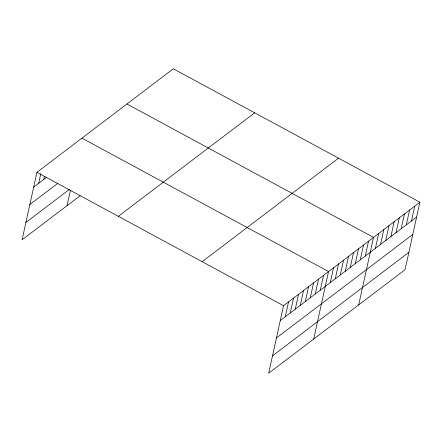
<?xml version="1.0" encoding="UTF-8"?>
<svg xmlns="http://www.w3.org/2000/svg" width="442" height="442" viewBox="0 0 442 442"><rect width="100%" height="100%" fill="white"/><g stroke="black" fill="none" stroke-linecap="round" stroke-linejoin="round"><path stroke-width="0.66" d="M419.9 202.204L283.537 305.704L268.697 373.208L405.06 269.703L419.9 202.204L173.303 68.792L36.94 172.297L22.1 239.796L80.101 195.773M38.675 183.353L40.808 173.667M43.675 179.557L44.388 176.33M67.101 205.641L70.493 190.198M285.272 316.759L288.538 301.908M290.272 312.964L293.538 298.112M295.273 309.173L298.538 294.317M300.273 305.378L303.538 290.527M305.273 301.582L308.538 286.731M310.273 297.786L313.538 282.935M315.273 293.991L318.538 279.14M320.273 290.195L323.538 275.344M313.698 339.053L328.539 271.548L81.941 138.142M330.273 282.604L333.539 267.753M335.274 278.808L338.539 263.957M340.274 275.018L343.539 260.167M345.274 271.222L348.539 256.371M350.274 267.427L353.539 252.575M355.274 263.631L358.539 248.78M360.274 259.835L363.539 244.984M365.274 256.04L368.54 241.188M358.694 304.897L373.54 237.393L126.942 103.986M375.424 248.338L378.689 233.481M380.573 244.426L383.838 229.575M385.728 240.514L388.993 225.663M390.877 236.603L394.142 221.751M396.026 232.696L399.292 217.845M401.181 228.785L404.447 213.934M406.331 224.873L409.596 210.022M411.485 220.967L414.751 206.116M33.675 187.148L46.675 177.281M29.857 204.519L57.858 183.27M25.918 222.42L69.422 189.403M118.318 216.32L254.68 112.82M202.16 261.681L338.522 158.181M280.272 320.555L416.635 217.055M276.454 337.931L412.817 234.431M272.515 355.832L408.878 252.332M36.94 172.297L283.537 305.704"/></g></svg>
